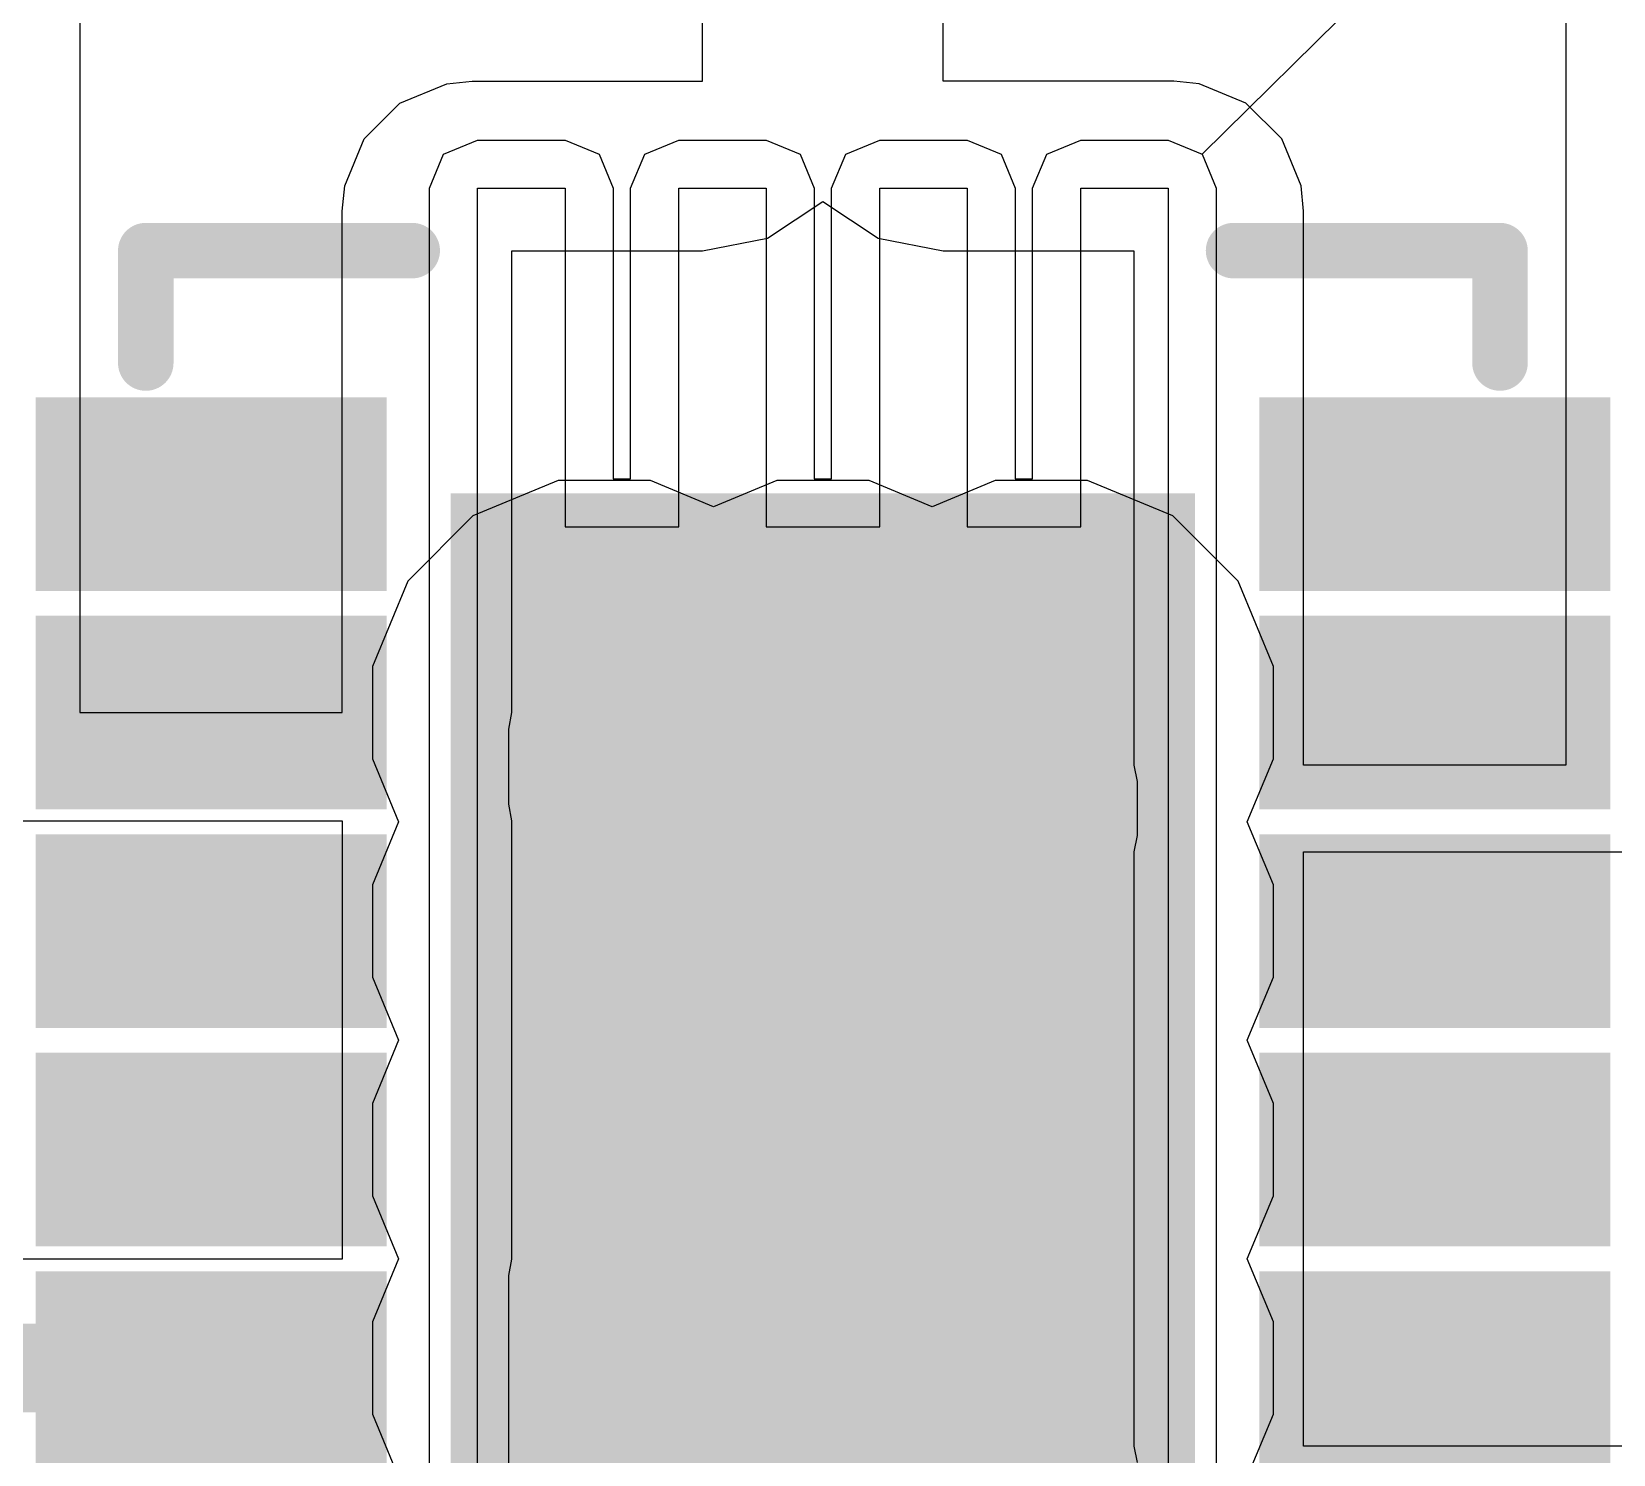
# Model space of a CAD drawing. Header units: inches. Extents: x -18 to 5357, y -8 to 5291.
# Drawn here: x 4.586 to 8.206, y 11.671 to 14.927 of the extents above; entities that cross this region are included whole.
import ezdxf

# ---------------------------------------------------------------- set-up
doc = ezdxf.new("R2010")
doc.units = ezdxf.units.IN
for name, color, linetype in [('Bottom Layer', 5, 'Continuous'), ('Drill Drawing', 1, 'Continuous'), ('Ground', 16, 'Continuous'), ('Multi-Layer', 9, 'Continuous'), ('Pad Holes', 156, 'Continuous'), ('Power', 76, 'Continuous'), ('Top Layer', 1, 'Continuous'), ('Top Overlay', 2, 'Continuous'), ('Top Paste', 8, 'Continuous'), ('Top Solder', 216, 'Continuous')]:
    doc.layers.add(name, color=color, linetype=linetype)

# ---------------------------------------------------------------- blocks, each defined once
blk = doc.blocks.new('14_VSON__4_3__21')
at = {"layer": 'Bottom Layer'}
h = blk.add_hatch(color=5, dxfattribs=at)
edge = h.paths.add_edge_path()
edge.add_arc((-0.5, 0.5), 0.15, 0, 360)
h = blk.add_hatch(color=5, dxfattribs=at)
edge = h.paths.add_edge_path()
edge.add_arc((0, 0.5), 0.15, 0, 360)
h = blk.add_hatch(color=5, dxfattribs=at)
edge = h.paths.add_edge_path()
edge.add_arc((0.5, 0.5), 0.15, 0, 360)
h = blk.add_hatch(color=5, dxfattribs=at)
edge = h.paths.add_edge_path()
edge.add_arc((-0.5, 0), 0.15, 0, 360)
h = blk.add_hatch(color=5, dxfattribs=at)
edge = h.paths.add_edge_path()
edge.add_arc((0, 0), 0.15, 0, 360)
h = blk.add_hatch(color=5, dxfattribs=at)
edge = h.paths.add_edge_path()
edge.add_arc((0.5, 0), 0.15, 0, 360)
h = blk.add_hatch(color=5, dxfattribs=at)
edge = h.paths.add_edge_path()
edge.add_arc((-0.5, -0.5), 0.15, 0, 360)
h = blk.add_hatch(color=5, dxfattribs=at)
edge = h.paths.add_edge_path()
edge.add_arc((0, -0.5), 0.15, 0, 360)
h = blk.add_hatch(color=5, dxfattribs=at)
edge = h.paths.add_edge_path()
edge.add_arc((0.5, -0.5), 0.15, 0, 360)
h = blk.add_hatch(color=5, dxfattribs=at)
edge = h.paths.add_edge_path()
edge.add_arc((-0.5, -1), 0.15, 0, 360)
h = blk.add_hatch(color=5, dxfattribs=at)
edge = h.paths.add_edge_path()
edge.add_arc((0, -1), 0.15, 0, 360)
h = blk.add_hatch(color=5, dxfattribs=at)
edge = h.paths.add_edge_path()
edge.add_arc((0.5, -1), 0.15, 0, 360)
at = {"layer": 'Ground'}
h = blk.add_hatch(color=16, dxfattribs=at)
edge = h.paths.add_edge_path()
edge.add_arc((-0.5, 0.5), 0.15, 0, 360)
h = blk.add_hatch(color=16, dxfattribs=at)
edge = h.paths.add_edge_path()
edge.add_arc((0, 0.5), 0.15, 0, 360)
h = blk.add_hatch(color=16, dxfattribs=at)
edge = h.paths.add_edge_path()
edge.add_arc((0.5, 0.5), 0.15, 0, 360)
h = blk.add_hatch(color=16, dxfattribs=at)
edge = h.paths.add_edge_path()
edge.add_arc((-0.5, 0), 0.15, 0, 360)
h = blk.add_hatch(color=16, dxfattribs=at)
edge = h.paths.add_edge_path()
edge.add_arc((0, 0), 0.15, 0, 360)
h = blk.add_hatch(color=16, dxfattribs=at)
edge = h.paths.add_edge_path()
edge.add_arc((0.5, 0), 0.15, 0, 360)
h = blk.add_hatch(color=16, dxfattribs=at)
edge = h.paths.add_edge_path()
edge.add_arc((-0.5, -0.5), 0.15, 0, 360)
h = blk.add_hatch(color=16, dxfattribs=at)
edge = h.paths.add_edge_path()
edge.add_arc((0, -0.5), 0.15, 0, 360)
h = blk.add_hatch(color=16, dxfattribs=at)
edge = h.paths.add_edge_path()
edge.add_arc((0.5, -0.5), 0.15, 0, 360)
h = blk.add_hatch(color=16, dxfattribs=at)
edge = h.paths.add_edge_path()
edge.add_arc((-0.5, -1), 0.15, 0, 360)
h = blk.add_hatch(color=16, dxfattribs=at)
edge = h.paths.add_edge_path()
edge.add_arc((0, -1), 0.15, 0, 360)
h = blk.add_hatch(color=16, dxfattribs=at)
edge = h.paths.add_edge_path()
edge.add_arc((0.5, -1), 0.15, 0, 360)
at = {"layer": 'Multi-Layer'}
h = blk.add_hatch(color=9, dxfattribs=at)
edge = h.paths.add_edge_path()
edge.add_arc((-0.5, 0.5), 0.15, 0, 360)
h = blk.add_hatch(color=9, dxfattribs=at)
edge = h.paths.add_edge_path()
edge.add_arc((0, 0.5), 0.15, 0, 360)
h = blk.add_hatch(color=9, dxfattribs=at)
edge = h.paths.add_edge_path()
edge.add_arc((0.5, 0.5), 0.15, 0, 360)
h = blk.add_hatch(color=9, dxfattribs=at)
edge = h.paths.add_edge_path()
edge.add_arc((-0.5, 0), 0.15, 0, 360)
h = blk.add_hatch(color=9, dxfattribs=at)
edge = h.paths.add_edge_path()
edge.add_arc((0, 0), 0.15, 0, 360)
h = blk.add_hatch(color=9, dxfattribs=at)
edge = h.paths.add_edge_path()
edge.add_arc((0.5, 0), 0.15, 0, 360)
h = blk.add_hatch(color=9, dxfattribs=at)
edge = h.paths.add_edge_path()
edge.add_arc((-0.5, -0.5), 0.15, 0, 360)
h = blk.add_hatch(color=9, dxfattribs=at)
edge = h.paths.add_edge_path()
edge.add_arc((0, -0.5), 0.15, 0, 360)
h = blk.add_hatch(color=9, dxfattribs=at)
edge = h.paths.add_edge_path()
edge.add_arc((0.5, -0.5), 0.15, 0, 360)
h = blk.add_hatch(color=9, dxfattribs=at)
edge = h.paths.add_edge_path()
edge.add_arc((-0.5, -1), 0.15, 0, 360)
h = blk.add_hatch(color=9, dxfattribs=at)
edge = h.paths.add_edge_path()
edge.add_arc((0, -1), 0.15, 0, 360)
h = blk.add_hatch(color=9, dxfattribs=at)
edge = h.paths.add_edge_path()
edge.add_arc((0.5, -1), 0.15, 0, 360)
at = {"layer": 'Pad Holes'}
h = blk.add_hatch(color=7, dxfattribs=at)
edge = h.paths.add_edge_path()
edge.add_arc((-0.5, 0.5), 0.1, 0, 360)
h = blk.add_hatch(color=7, dxfattribs=at)
edge = h.paths.add_edge_path()
edge.add_arc((0, 0.5), 0.1, 0, 360)
h = blk.add_hatch(color=7, dxfattribs=at)
edge = h.paths.add_edge_path()
edge.add_arc((0.5, 0.5), 0.1, 0, 360)
h = blk.add_hatch(color=7, dxfattribs=at)
edge = h.paths.add_edge_path()
edge.add_arc((-0.5, 0), 0.1, 0, 360)
h = blk.add_hatch(color=7, dxfattribs=at)
edge = h.paths.add_edge_path()
edge.add_arc((0, 0), 0.1, 0, 360)
h = blk.add_hatch(color=7, dxfattribs=at)
edge = h.paths.add_edge_path()
edge.add_arc((0.5, 0), 0.1, 0, 360)
h = blk.add_hatch(color=7, dxfattribs=at)
edge = h.paths.add_edge_path()
edge.add_arc((-0.5, -0.5), 0.1, 0, 360)
h = blk.add_hatch(color=7, dxfattribs=at)
edge = h.paths.add_edge_path()
edge.add_arc((0, -0.5), 0.1, 0, 360)
h = blk.add_hatch(color=7, dxfattribs=at)
edge = h.paths.add_edge_path()
edge.add_arc((0.5, -0.5), 0.1, 0, 360)
h = blk.add_hatch(color=7, dxfattribs=at)
edge = h.paths.add_edge_path()
edge.add_arc((-0.5, -1), 0.1, 0, 360)
h = blk.add_hatch(color=7, dxfattribs=at)
edge = h.paths.add_edge_path()
edge.add_arc((0, -1), 0.1, 0, 360)
h = blk.add_hatch(color=7, dxfattribs=at)
edge = h.paths.add_edge_path()
edge.add_arc((0.5, -1), 0.1, 0, 360)
at = {"layer": 'Power'}
h = blk.add_hatch(color=76, dxfattribs=at)
edge = h.paths.add_edge_path()
edge.add_arc((-0.5, 0.5), 0.15, 0, 360)
h = blk.add_hatch(color=76, dxfattribs=at)
edge = h.paths.add_edge_path()
edge.add_arc((0, 0.5), 0.15, 0, 360)
h = blk.add_hatch(color=76, dxfattribs=at)
edge = h.paths.add_edge_path()
edge.add_arc((0.5, 0.5), 0.15, 0, 360)
h = blk.add_hatch(color=76, dxfattribs=at)
edge = h.paths.add_edge_path()
edge.add_arc((-0.5, 0), 0.15, 0, 360)
h = blk.add_hatch(color=76, dxfattribs=at)
edge = h.paths.add_edge_path()
edge.add_arc((0, 0), 0.15, 0, 360)
h = blk.add_hatch(color=76, dxfattribs=at)
edge = h.paths.add_edge_path()
edge.add_arc((0.5, 0), 0.15, 0, 360)
h = blk.add_hatch(color=76, dxfattribs=at)
edge = h.paths.add_edge_path()
edge.add_arc((-0.5, -0.5), 0.15, 0, 360)
h = blk.add_hatch(color=76, dxfattribs=at)
edge = h.paths.add_edge_path()
edge.add_arc((0, -0.5), 0.15, 0, 360)
h = blk.add_hatch(color=76, dxfattribs=at)
edge = h.paths.add_edge_path()
edge.add_arc((0.5, -0.5), 0.15, 0, 360)
h = blk.add_hatch(color=76, dxfattribs=at)
edge = h.paths.add_edge_path()
edge.add_arc((-0.5, -1), 0.15, 0, 360)
h = blk.add_hatch(color=76, dxfattribs=at)
edge = h.paths.add_edge_path()
edge.add_arc((0, -1), 0.15, 0, 360)
h = blk.add_hatch(color=76, dxfattribs=at)
edge = h.paths.add_edge_path()
edge.add_arc((0.5, -1), 0.15, 0, 360)
at = {"layer": 'Top Layer'}
for points in [[(-0.75, 1.4), (0.75, 1.4), (0.75, -1.4), (-0.75, -1.4)], [(-1.7, 0.62), (-1.1, 0.62), (-1.1, 0.38), (-1.7, 0.38)], [(1.1, 0.62), (1.7, 0.62), (1.7, 0.38), (1.1, 0.38)], [(-1.7, 0.12), (-1.1, 0.12), (-1.1, -0.12), (-1.7, -0.12)], [(1.1, 0.12), (1.7, 0.12), (1.7, -0.12), (1.1, -0.12)], [(-1.7, -0.38), (-1.1, -0.38), (-1.1, -0.62), (-1.7, -0.62)], [(1.1, -0.38), (1.7, -0.38), (1.7, -0.62), (1.1, -0.62)], [(-1.7, -0.88), (-1.1, -0.88), (-1.1, -1.12), (-1.7, -1.12)], [(1.1, -0.88), (1.7, -0.88), (1.7, -1.12), (1.1, -1.12)], [(-1.7, -1.38), (-1.1, -1.38), (-1.1, -1.62), (-1.7, -1.62)], [(1.1, -1.38), (1.7, -1.38), (1.7, -1.62), (1.1, -1.62)]]:
    blk.add_hatch(color=1, dxfattribs=at).paths.add_polyline_path(points)
h = blk.add_hatch(color=1, dxfattribs=at)
edge = h.paths.add_edge_path()
edge.add_arc((-0.5, 0.5), 0.15, 0, 360)
h = blk.add_hatch(color=1, dxfattribs=at)
edge = h.paths.add_edge_path()
edge.add_arc((0, 0.5), 0.15, 0, 360)
h = blk.add_hatch(color=1, dxfattribs=at)
edge = h.paths.add_edge_path()
edge.add_arc((0.5, 0.5), 0.15, 0, 360)
h = blk.add_hatch(color=1, dxfattribs=at)
edge = h.paths.add_edge_path()
edge.add_arc((-0.5, 0), 0.15, 0, 360)
h = blk.add_hatch(color=1, dxfattribs=at)
edge = h.paths.add_edge_path()
edge.add_arc((0, 0), 0.15, 0, 360)
h = blk.add_hatch(color=1, dxfattribs=at)
edge = h.paths.add_edge_path()
edge.add_arc((0.5, 0), 0.15, 0, 360)
h = blk.add_hatch(color=1, dxfattribs=at)
edge = h.paths.add_edge_path()
edge.add_arc((-0.5, -0.5), 0.15, 0, 360)
h = blk.add_hatch(color=1, dxfattribs=at)
edge = h.paths.add_edge_path()
edge.add_arc((0, -0.5), 0.15, 0, 360)
h = blk.add_hatch(color=1, dxfattribs=at)
edge = h.paths.add_edge_path()
edge.add_arc((0.5, -0.5), 0.15, 0, 360)
h = blk.add_hatch(color=1, dxfattribs=at)
edge = h.paths.add_edge_path()
edge.add_arc((-0.5, -1), 0.15, 0, 360)
h = blk.add_hatch(color=1, dxfattribs=at)
edge = h.paths.add_edge_path()
edge.add_arc((0, -1), 0.15, 0, 360)
h = blk.add_hatch(color=1, dxfattribs=at)
edge = h.paths.add_edge_path()
edge.add_arc((0.5, -1), 0.15, 0, 360)
at = {"layer": 'Top Paste'}
for points in [[(-0.75, 1.4), (0.75, 1.4), (0.75, -1.4), (-0.75, -1.4)], [(-1.7, 0.62), (-1.1, 0.62), (-1.1, 0.38), (-1.7, 0.38)], [(1.1, 0.62), (1.7, 0.62), (1.7, 0.38), (1.1, 0.38)], [(-1.7, 0.12), (-1.1, 0.12), (-1.1, -0.12), (-1.7, -0.12)], [(1.1, 0.12), (1.7, 0.12), (1.7, -0.12), (1.1, -0.12)], [(-1.7, -0.38), (-1.1, -0.38), (-1.1, -0.62), (-1.7, -0.62)], [(1.1, -0.38), (1.7, -0.38), (1.7, -0.62), (1.1, -0.62)], [(-1.7, -0.88), (-1.1, -0.88), (-1.1, -1.12), (-1.7, -1.12)], [(1.1, -0.88), (1.7, -0.88), (1.7, -1.12), (1.1, -1.12)], [(-1.7, -1.38), (-1.1, -1.38), (-1.1, -1.62), (-1.7, -1.62)], [(1.1, -1.38), (1.7, -1.38), (1.7, -1.62), (1.1, -1.62)]]:
    blk.add_hatch(color=8, dxfattribs=at).paths.add_polyline_path(points)
at = {"layer": 'Top Solder'}
for points in [[(-0.8516, 1.5016), (0.8516, 1.5016), (0.8516, -1.5016), (-0.8516, -1.5016)], [(-1.8016, 0.7216), (-0.9984, 0.7216), (-0.9984, 0.2784), (-1.8016, 0.2784)], [(0.9984, 0.7216), (1.8016, 0.7216), (1.8016, 0.2784), (0.9984, 0.2784)], [(-1.8016, 0.2216), (-0.9984, 0.2216), (-0.9984, -0.2216), (-1.8016, -0.2216)], [(0.9984, 0.2216), (1.8016, 0.2216), (1.8016, -0.2216), (0.9984, -0.2216)], [(-1.8016, -0.2784), (-0.9984, -0.2784), (-0.9984, -0.7216), (-1.8016, -0.7216)], [(0.9984, -0.2784), (1.8016, -0.2784), (1.8016, -0.7216), (0.9984, -0.7216)], [(-1.8016, -0.7784), (-0.9984, -0.7784), (-0.9984, -1.2216), (-1.8016, -1.2216)], [(0.9984, -0.7784), (1.8016, -0.7784), (1.8016, -1.2216), (0.9984, -1.2216)], [(-1.8016, -1.2784), (-0.9984, -1.2784), (-0.9984, -1.7216), (-1.8016, -1.7216)], [(0.9984, -1.2784), (1.8016, -1.2784), (1.8016, -1.7216), (0.9984, -1.7216)]]:
    blk.add_hatch(color=216, dxfattribs=at).paths.add_polyline_path(points)
at = {"layer": 'Top Layer'}
for p, q in [((-0.79, -2.2), (-0.79, 2.2)), ((0.79, 2.2), (0.79, -2.2)), ((-0.33, -1.425), (-0.59, -1.425)), ((-0.59, -1.425), (-0.59, -2.2)), ((-0.33, -2.2), (-0.33, -1.425)), ((0.13, -1.425), (-0.13, -1.425)), ((-0.13, -1.425), (-0.13, -2.2)), ((0.13, -2.2), (0.13, -1.425)), ((0.59, -1.425), (0.33, -1.425)), ((0.33, -1.425), (0.33, -2.2)), ((0.59, -2.2), (0.59, -1.425)), ((-0.59, -2.2), (-0.79, -2.2)), ((-0.13, -2.2), (-0.33, -2.2)), ((0.33, -2.2), (0.13, -2.2)), ((0.79, -2.2), (0.59, -2.2))]:
    blk.add_line(p, q, dxfattribs=at)
at = {"layer": 'Top Overlay'}
for points in [[(-1.5494, -1.8001, 0.127, 0.127, 0), (-1.5494, -2.0501, 0.127, 0.127, 0)], [(1.5494, -1.8001, 0.127, 0.127, 0), (1.5494, -2.0501, 0.127, 0.127, 0)], [(-0.9398, -2.0574, 0.127, 0.127, 0), (-1.5494, -2.0574, 0.127, 0.127, 0)], [(1.5494, -2.0574, 0.127, 0.127, 0), (0.9398, -2.0574, 0.127, 0.127, 0)]]:
    blk.add_lwpolyline(points, format="xyseb", dxfattribs=at)
for points in [[(-1.5812, -1.8001, 0.0635, 0.0635, 1), (-1.5177, -1.8001, 0.0635, 0.0635, 1)], [(1.5177, -1.8001, 0.0635, 0.0635, 1), (1.5812, -1.8001, 0.0635, 0.0635, 1)], [(-1.5812, -2.0501, 0.0635, 0.0635, 1), (-1.5177, -2.0501, 0.0635, 0.0635, 1)], [(1.5177, -2.0501, 0.0635, 0.0635, 1), (1.5812, -2.0501, 0.0635, 0.0635, 1)], [(-1.5812, -2.0574, 0.0635, 0.0635, 1), (-1.5176, -2.0574, 0.0635, 0.0635, 1)], [(-0.9715, -2.0574, 0.0635, 0.0635, 1), (-0.908, -2.0574, 0.0635, 0.0635, 1)], [(0.908, -2.0574, 0.0635, 0.0635, 1), (0.9715, -2.0574, 0.0635, 0.0635, 1)], [(1.5176, -2.0574, 0.0635, 0.0635, 1), (1.5812, -2.0574, 0.0635, 0.0635, 1)]]:
    blk.add_lwpolyline(points, format="xyseb", close=True, dxfattribs=at)
at = {"layer": 'Top Solder'}
for p, q in [((-0.9, -2.2), (-0.9, 2.2)), ((0.9, 2.2), (0.9, -2.2)), ((-0.44, -1.535), (-0.48, -1.535)), ((-0.48, -1.535), (-0.48, -2.2)), ((-0.44, -2.2), (-0.44, -1.535)), ((0.02, -1.535), (-0.02, -1.535)), ((-0.02, -1.535), (-0.02, -2.2)), ((0.02, -2.2), (0.02, -1.535)), ((0.48, -1.535), (0.44, -1.535)), ((0.44, -1.535), (0.44, -2.2)), ((0.48, -2.2), (0.48, -1.535)), ((-0.8678, -2.2778), (-0.9, -2.2)), ((-0.48, -2.2), (-0.5122, -2.2778)), ((-0.4078, -2.2778), (-0.44, -2.2)), ((-0.02, -2.2), (-0.0522, -2.2778)), ((0.0522, -2.2778), (0.02, -2.2)), ((0.44, -2.2), (0.4078, -2.2778)), ((0.5122, -2.2778), (0.48, -2.2)), ((0.9, -2.2), (0.8678, -2.2778)), ((-0.8678, -2.2778), (-5350.8161, -5279.0699)), ((-0.79, -2.31), (-0.8678, -2.2778)), ((-0.5122, -2.2778), (-0.59, -2.31)), ((-0.33, -2.31), (-0.4078, -2.2778)), ((-0.0522, -2.2778), (-0.13, -2.31)), ((0.13, -2.31), (0.0522, -2.2778)), ((0.4078, -2.2778), (0.33, -2.31)), ((0.59, -2.31), (0.5122, -2.2778)), ((0.8678, -2.2778), (0.79, -2.31)), ((-0.59, -2.31), (-0.79, -2.31)), ((-0.13, -2.31), (-0.33, -2.31)), ((0.33, -2.31), (0.13, -2.31)), ((0.79, -2.31), (0.59, -2.31))]:
    blk.add_line(p, q, dxfattribs=at)

msp = doc.modelspace()

# ---------------------------------------------------------------- linework, layer by layer
at = {"layer": 'Drill Drawing'}
for points in [[(5.6427, 13.6223, 0.0508, 0.0508, 0), (6.1507, 13.6223, 0.0508, 0.0508, 0)], [(5.6427, 13.1143, 0.0508, 0.0508, 0), (5.6427, 13.6223, 0.0508, 0.0508, 0)], [(6.1427, 13.6223, 0.0508, 0.0508, 0), (6.6507, 13.6223, 0.0508, 0.0508, 0)], [(6.1427, 13.1143, 0.0508, 0.0508, 0), (6.1427, 13.6223, 0.0508, 0.0508, 0)], [(6.1507, 13.1143, 0.0508, 0.0508, 0), (6.1507, 13.6223, 0.0508, 0.0508, 0)], [(6.6427, 13.6223, 0.0508, 0.0508, 0), (7.1507, 13.6223, 0.0508, 0.0508, 0)], [(6.6427, 13.1143, 0.0508, 0.0508, 0), (6.6427, 13.6223, 0.0508, 0.0508, 0)], [(6.6507, 13.1143, 0.0508, 0.0508, 0), (6.6507, 13.6223, 0.0508, 0.0508, 0)], [(7.1507, 13.1143, 0.0508, 0.0508, 0), (7.1507, 13.6223, 0.0508, 0.0508, 0)], [(5.7443, 13.5207, 0.0508, 0.0508, 0), (6.0491, 13.5207, 0.0508, 0.0508, 0)], [(5.7443, 13.2159, 0.0508, 0.0508, 0), (5.7443, 13.5207, 0.0508, 0.0508, 0)], [(6.0491, 13.2159, 0.0508, 0.0508, 0), (6.0491, 13.5207, 0.0508, 0.0508, 0)], [(6.2443, 13.5207, 0.0508, 0.0508, 0), (6.5491, 13.5207, 0.0508, 0.0508, 0)], [(6.2443, 13.2159, 0.0508, 0.0508, 0), (6.2443, 13.5207, 0.0508, 0.0508, 0)], [(6.5491, 13.2159, 0.0508, 0.0508, 0), (6.5491, 13.5207, 0.0508, 0.0508, 0)], [(6.7443, 13.5207, 0.0508, 0.0508, 0), (7.0491, 13.5207, 0.0508, 0.0508, 0)], [(6.7443, 13.2159, 0.0508, 0.0508, 0), (6.7443, 13.5207, 0.0508, 0.0508, 0)], [(7.0491, 13.2159, 0.0508, 0.0508, 0), (7.0491, 13.5207, 0.0508, 0.0508, 0)], [(5.7443, 13.2159, 0.0508, 0.0508, 0), (6.0491, 13.2159, 0.0508, 0.0508, 0)], [(6.2443, 13.2159, 0.0508, 0.0508, 0), (6.5491, 13.2159, 0.0508, 0.0508, 0)], [(6.7443, 13.2159, 0.0508, 0.0508, 0), (7.0491, 13.2159, 0.0508, 0.0508, 0)], [(5.6427, 13.1223, 0.0508, 0.0508, 0), (6.1507, 13.1223, 0.0508, 0.0508, 0)], [(5.6427, 12.6143, 0.0508, 0.0508, 0), (5.6427, 13.1223, 0.0508, 0.0508, 0)], [(5.6427, 13.1143, 0.0508, 0.0508, 0), (6.1507, 13.1143, 0.0508, 0.0508, 0)], [(6.1427, 13.1223, 0.0508, 0.0508, 0), (6.6507, 13.1223, 0.0508, 0.0508, 0)], [(6.1427, 12.6143, 0.0508, 0.0508, 0), (6.1427, 13.1223, 0.0508, 0.0508, 0)], [(6.1427, 13.1143, 0.0508, 0.0508, 0), (6.6507, 13.1143, 0.0508, 0.0508, 0)], [(6.1507, 12.6143, 0.0508, 0.0508, 0), (6.1507, 13.1223, 0.0508, 0.0508, 0)], [(6.6427, 13.1223, 0.0508, 0.0508, 0), (7.1507, 13.1223, 0.0508, 0.0508, 0)], [(6.6427, 12.6143, 0.0508, 0.0508, 0), (6.6427, 13.1223, 0.0508, 0.0508, 0)], [(6.6427, 13.1143, 0.0508, 0.0508, 0), (7.1507, 13.1143, 0.0508, 0.0508, 0)], [(6.6507, 12.6143, 0.0508, 0.0508, 0), (6.6507, 13.1223, 0.0508, 0.0508, 0)], [(7.1507, 12.6143, 0.0508, 0.0508, 0), (7.1507, 13.1223, 0.0508, 0.0508, 0)], [(5.7443, 13.0207, 0.0508, 0.0508, 0), (6.0491, 13.0207, 0.0508, 0.0508, 0)], [(5.7443, 12.7159, 0.0508, 0.0508, 0), (5.7443, 13.0207, 0.0508, 0.0508, 0)], [(6.0491, 12.7159, 0.0508, 0.0508, 0), (6.0491, 13.0207, 0.0508, 0.0508, 0)], [(6.2443, 13.0207, 0.0508, 0.0508, 0), (6.5491, 13.0207, 0.0508, 0.0508, 0)], [(6.2443, 12.7159, 0.0508, 0.0508, 0), (6.2443, 13.0207, 0.0508, 0.0508, 0)], [(6.5491, 12.7159, 0.0508, 0.0508, 0), (6.5491, 13.0207, 0.0508, 0.0508, 0)], [(6.7443, 13.0207, 0.0508, 0.0508, 0), (7.0491, 13.0207, 0.0508, 0.0508, 0)], [(6.7443, 12.7159, 0.0508, 0.0508, 0), (6.7443, 13.0207, 0.0508, 0.0508, 0)], [(7.0491, 12.7159, 0.0508, 0.0508, 0), (7.0491, 13.0207, 0.0508, 0.0508, 0)], [(5.7443, 12.7159, 0.0508, 0.0508, 0), (6.0491, 12.7159, 0.0508, 0.0508, 0)], [(6.2443, 12.7159, 0.0508, 0.0508, 0), (6.5491, 12.7159, 0.0508, 0.0508, 0)], [(6.7443, 12.7159, 0.0508, 0.0508, 0), (7.0491, 12.7159, 0.0508, 0.0508, 0)], [(5.6427, 12.6223, 0.0508, 0.0508, 0), (6.1507, 12.6223, 0.0508, 0.0508, 0)], [(5.6427, 12.1143, 0.0508, 0.0508, 0), (5.6427, 12.6223, 0.0508, 0.0508, 0)], [(5.6427, 12.6143, 0.0508, 0.0508, 0), (6.1507, 12.6143, 0.0508, 0.0508, 0)], [(6.1427, 12.6223, 0.0508, 0.0508, 0), (6.6507, 12.6223, 0.0508, 0.0508, 0)], [(6.1427, 12.1143, 0.0508, 0.0508, 0), (6.1427, 12.6223, 0.0508, 0.0508, 0)], [(6.1427, 12.6143, 0.0508, 0.0508, 0), (6.6507, 12.6143, 0.0508, 0.0508, 0)], [(6.1507, 12.1143, 0.0508, 0.0508, 0), (6.1507, 12.6223, 0.0508, 0.0508, 0)], [(6.6427, 12.6223, 0.0508, 0.0508, 0), (7.1507, 12.6223, 0.0508, 0.0508, 0)], [(6.6427, 12.1143, 0.0508, 0.0508, 0), (6.6427, 12.6223, 0.0508, 0.0508, 0)], [(6.6427, 12.6143, 0.0508, 0.0508, 0), (7.1507, 12.6143, 0.0508, 0.0508, 0)], [(6.6507, 12.1143, 0.0508, 0.0508, 0), (6.6507, 12.6223, 0.0508, 0.0508, 0)], [(7.1507, 12.1143, 0.0508, 0.0508, 0), (7.1507, 12.6223, 0.0508, 0.0508, 0)], [(5.7443, 12.5207, 0.0508, 0.0508, 0), (6.0491, 12.5207, 0.0508, 0.0508, 0)], [(5.7443, 12.2159, 0.0508, 0.0508, 0), (5.7443, 12.5207, 0.0508, 0.0508, 0)], [(6.0491, 12.2159, 0.0508, 0.0508, 0), (6.0491, 12.5207, 0.0508, 0.0508, 0)], [(6.2443, 12.5207, 0.0508, 0.0508, 0), (6.5491, 12.5207, 0.0508, 0.0508, 0)], [(6.2443, 12.2159, 0.0508, 0.0508, 0), (6.2443, 12.5207, 0.0508, 0.0508, 0)], [(6.5491, 12.2159, 0.0508, 0.0508, 0), (6.5491, 12.5207, 0.0508, 0.0508, 0)], [(6.7443, 12.5207, 0.0508, 0.0508, 0), (7.0491, 12.5207, 0.0508, 0.0508, 0)], [(6.7443, 12.2159, 0.0508, 0.0508, 0), (6.7443, 12.5207, 0.0508, 0.0508, 0)], [(7.0491, 12.2159, 0.0508, 0.0508, 0), (7.0491, 12.5207, 0.0508, 0.0508, 0)], [(5.7443, 12.2159, 0.0508, 0.0508, 0), (6.0491, 12.2159, 0.0508, 0.0508, 0)], [(6.2443, 12.2159, 0.0508, 0.0508, 0), (6.5491, 12.2159, 0.0508, 0.0508, 0)], [(6.7443, 12.2159, 0.0508, 0.0508, 0), (7.0491, 12.2159, 0.0508, 0.0508, 0)], [(5.6427, 12.1223, 0.0508, 0.0508, 0), (6.1507, 12.1223, 0.0508, 0.0508, 0)], [(5.6427, 11.6143, 0.0508, 0.0508, 0), (5.6427, 12.1223, 0.0508, 0.0508, 0)], [(5.6427, 12.1143, 0.0508, 0.0508, 0), (6.1507, 12.1143, 0.0508, 0.0508, 0)], [(6.1427, 12.1223, 0.0508, 0.0508, 0), (6.6507, 12.1223, 0.0508, 0.0508, 0)], [(6.1427, 11.6143, 0.0508, 0.0508, 0), (6.1427, 12.1223, 0.0508, 0.0508, 0)], [(6.1427, 12.1143, 0.0508, 0.0508, 0), (6.6507, 12.1143, 0.0508, 0.0508, 0)], [(6.1507, 11.6143, 0.0508, 0.0508, 0), (6.1507, 12.1223, 0.0508, 0.0508, 0)], [(6.6427, 12.1223, 0.0508, 0.0508, 0), (7.1507, 12.1223, 0.0508, 0.0508, 0)], [(6.6427, 11.6143, 0.0508, 0.0508, 0), (6.6427, 12.1223, 0.0508, 0.0508, 0)], [(6.6427, 12.1143, 0.0508, 0.0508, 0), (7.1507, 12.1143, 0.0508, 0.0508, 0)], [(6.6507, 11.6143, 0.0508, 0.0508, 0), (6.6507, 12.1223, 0.0508, 0.0508, 0)], [(7.1507, 11.6143, 0.0508, 0.0508, 0), (7.1507, 12.1223, 0.0508, 0.0508, 0)], [(5.7443, 12.0207, 0.0508, 0.0508, 0), (6.0491, 12.0207, 0.0508, 0.0508, 0)], [(5.7443, 11.7159, 0.0508, 0.0508, 0), (5.7443, 12.0207, 0.0508, 0.0508, 0)], [(6.0491, 11.7159, 0.0508, 0.0508, 0), (6.0491, 12.0207, 0.0508, 0.0508, 0)], [(6.2443, 12.0207, 0.0508, 0.0508, 0), (6.5491, 12.0207, 0.0508, 0.0508, 0)], [(6.2443, 11.7159, 0.0508, 0.0508, 0), (6.2443, 12.0207, 0.0508, 0.0508, 0)], [(6.5491, 11.7159, 0.0508, 0.0508, 0), (6.5491, 12.0207, 0.0508, 0.0508, 0)], [(6.7443, 12.0207, 0.0508, 0.0508, 0), (7.0491, 12.0207, 0.0508, 0.0508, 0)], [(6.7443, 11.7159, 0.0508, 0.0508, 0), (6.7443, 12.0207, 0.0508, 0.0508, 0)], [(7.0491, 11.7159, 0.0508, 0.0508, 0), (7.0491, 12.0207, 0.0508, 0.0508, 0)], [(5.7443, 11.7159, 0.0508, 0.0508, 0), (6.0491, 11.7159, 0.0508, 0.0508, 0)], [(6.2443, 11.7159, 0.0508, 0.0508, 0), (6.5491, 11.7159, 0.0508, 0.0508, 0)], [(6.7443, 11.7159, 0.0508, 0.0508, 0), (7.0491, 11.7159, 0.0508, 0.0508, 0)]]:
    msp.add_lwpolyline(points, format="xyseb", dxfattribs=at)
for points in [[(5.63, 13.6223, 0.0254, 0.0254, 1), (5.6554, 13.6223, 0.0254, 0.0254, 1)], [(5.63, 13.6223, 0.0254, 0.0254, 1), (5.6554, 13.6223, 0.0254, 0.0254, 1)], [(6.13, 13.6223, 0.0254, 0.0254, 1), (6.1554, 13.6223, 0.0254, 0.0254, 1)], [(6.13, 13.6223, 0.0254, 0.0254, 1), (6.1554, 13.6223, 0.0254, 0.0254, 1)], [(6.138, 13.6223, 0.0254, 0.0254, 1), (6.1634, 13.6223, 0.0254, 0.0254, 1)], [(6.138, 13.6223, 0.0254, 0.0254, 1), (6.1634, 13.6223, 0.0254, 0.0254, 1)], [(6.63, 13.6223, 0.0254, 0.0254, 1), (6.6554, 13.6223, 0.0254, 0.0254, 1)], [(6.63, 13.6223, 0.0254, 0.0254, 1), (6.6554, 13.6223, 0.0254, 0.0254, 1)], [(6.638, 13.6223, 0.0254, 0.0254, 1), (6.6634, 13.6223, 0.0254, 0.0254, 1)], [(6.638, 13.6223, 0.0254, 0.0254, 1), (6.6634, 13.6223, 0.0254, 0.0254, 1)], [(7.138, 13.6223, 0.0254, 0.0254, 1), (7.1634, 13.6223, 0.0254, 0.0254, 1)], [(7.138, 13.6223, 0.0254, 0.0254, 1), (7.1634, 13.6223, 0.0254, 0.0254, 1)], [(5.7316, 13.5207, 0.0254, 0.0254, 1), (5.757, 13.5207, 0.0254, 0.0254, 1)], [(5.7316, 13.5207, 0.0254, 0.0254, 1), (5.757, 13.5207, 0.0254, 0.0254, 1)], [(6.0364, 13.5207, 0.0254, 0.0254, 1), (6.0618, 13.5207, 0.0254, 0.0254, 1)], [(6.0364, 13.5207, 0.0254, 0.0254, 1), (6.0618, 13.5207, 0.0254, 0.0254, 1)], [(6.2316, 13.5207, 0.0254, 0.0254, 1), (6.257, 13.5207, 0.0254, 0.0254, 1)], [(6.2316, 13.5207, 0.0254, 0.0254, 1), (6.257, 13.5207, 0.0254, 0.0254, 1)], [(6.5364, 13.5207, 0.0254, 0.0254, 1), (6.5618, 13.5207, 0.0254, 0.0254, 1)], [(6.5364, 13.5207, 0.0254, 0.0254, 1), (6.5618, 13.5207, 0.0254, 0.0254, 1)], [(6.7316, 13.5207, 0.0254, 0.0254, 1), (6.757, 13.5207, 0.0254, 0.0254, 1)], [(6.7316, 13.5207, 0.0254, 0.0254, 1), (6.757, 13.5207, 0.0254, 0.0254, 1)], [(7.0364, 13.5207, 0.0254, 0.0254, 1), (7.0618, 13.5207, 0.0254, 0.0254, 1)], [(7.0364, 13.5207, 0.0254, 0.0254, 1), (7.0618, 13.5207, 0.0254, 0.0254, 1)], [(5.7316, 13.2159, 0.0254, 0.0254, 1), (5.757, 13.2159, 0.0254, 0.0254, 1)], [(5.7316, 13.2159, 0.0254, 0.0254, 1), (5.757, 13.2159, 0.0254, 0.0254, 1)], [(6.0364, 13.2159, 0.0254, 0.0254, 1), (6.0618, 13.2159, 0.0254, 0.0254, 1)], [(6.0364, 13.2159, 0.0254, 0.0254, 1), (6.0618, 13.2159, 0.0254, 0.0254, 1)], [(6.2316, 13.2159, 0.0254, 0.0254, 1), (6.257, 13.2159, 0.0254, 0.0254, 1)], [(6.2316, 13.2159, 0.0254, 0.0254, 1), (6.257, 13.2159, 0.0254, 0.0254, 1)], [(6.5364, 13.2159, 0.0254, 0.0254, 1), (6.5618, 13.2159, 0.0254, 0.0254, 1)], [(6.5364, 13.2159, 0.0254, 0.0254, 1), (6.5618, 13.2159, 0.0254, 0.0254, 1)], [(6.7316, 13.2159, 0.0254, 0.0254, 1), (6.757, 13.2159, 0.0254, 0.0254, 1)], [(6.7316, 13.2159, 0.0254, 0.0254, 1), (6.757, 13.2159, 0.0254, 0.0254, 1)], [(7.0364, 13.2159, 0.0254, 0.0254, 1), (7.0618, 13.2159, 0.0254, 0.0254, 1)], [(7.0364, 13.2159, 0.0254, 0.0254, 1), (7.0618, 13.2159, 0.0254, 0.0254, 1)], [(5.63, 13.1223, 0.0254, 0.0254, 1), (5.6554, 13.1223, 0.0254, 0.0254, 1)], [(5.63, 13.1223, 0.0254, 0.0254, 1), (5.6554, 13.1223, 0.0254, 0.0254, 1)], [(5.63, 13.1143, 0.0254, 0.0254, 1), (5.6554, 13.1143, 0.0254, 0.0254, 1)], [(5.63, 13.1143, 0.0254, 0.0254, 1), (5.6554, 13.1143, 0.0254, 0.0254, 1)], [(6.13, 13.1223, 0.0254, 0.0254, 1), (6.1554, 13.1223, 0.0254, 0.0254, 1)], [(6.13, 13.1223, 0.0254, 0.0254, 1), (6.1554, 13.1223, 0.0254, 0.0254, 1)], [(6.13, 13.1143, 0.0254, 0.0254, 1), (6.1554, 13.1143, 0.0254, 0.0254, 1)], [(6.13, 13.1143, 0.0254, 0.0254, 1), (6.1554, 13.1143, 0.0254, 0.0254, 1)], [(6.138, 13.1223, 0.0254, 0.0254, 1), (6.1634, 13.1223, 0.0254, 0.0254, 1)], [(6.138, 13.1223, 0.0254, 0.0254, 1), (6.1634, 13.1223, 0.0254, 0.0254, 1)], [(6.138, 13.1143, 0.0254, 0.0254, 1), (6.1634, 13.1143, 0.0254, 0.0254, 1)], [(6.138, 13.1143, 0.0254, 0.0254, 1), (6.1634, 13.1143, 0.0254, 0.0254, 1)], [(6.63, 13.1223, 0.0254, 0.0254, 1), (6.6554, 13.1223, 0.0254, 0.0254, 1)], [(6.63, 13.1223, 0.0254, 0.0254, 1), (6.6554, 13.1223, 0.0254, 0.0254, 1)], [(6.63, 13.1143, 0.0254, 0.0254, 1), (6.6554, 13.1143, 0.0254, 0.0254, 1)], [(6.63, 13.1143, 0.0254, 0.0254, 1), (6.6554, 13.1143, 0.0254, 0.0254, 1)], [(6.638, 13.1223, 0.0254, 0.0254, 1), (6.6634, 13.1223, 0.0254, 0.0254, 1)], [(6.638, 13.1223, 0.0254, 0.0254, 1), (6.6634, 13.1223, 0.0254, 0.0254, 1)], [(6.638, 13.1143, 0.0254, 0.0254, 1), (6.6634, 13.1143, 0.0254, 0.0254, 1)], [(6.638, 13.1143, 0.0254, 0.0254, 1), (6.6634, 13.1143, 0.0254, 0.0254, 1)], [(7.138, 13.1223, 0.0254, 0.0254, 1), (7.1634, 13.1223, 0.0254, 0.0254, 1)], [(7.138, 13.1223, 0.0254, 0.0254, 1), (7.1634, 13.1223, 0.0254, 0.0254, 1)], [(7.138, 13.1143, 0.0254, 0.0254, 1), (7.1634, 13.1143, 0.0254, 0.0254, 1)], [(7.138, 13.1143, 0.0254, 0.0254, 1), (7.1634, 13.1143, 0.0254, 0.0254, 1)], [(5.7316, 13.0207, 0.0254, 0.0254, 1), (5.757, 13.0207, 0.0254, 0.0254, 1)], [(5.7316, 13.0207, 0.0254, 0.0254, 1), (5.757, 13.0207, 0.0254, 0.0254, 1)], [(6.0364, 13.0207, 0.0254, 0.0254, 1), (6.0618, 13.0207, 0.0254, 0.0254, 1)], [(6.0364, 13.0207, 0.0254, 0.0254, 1), (6.0618, 13.0207, 0.0254, 0.0254, 1)], [(6.2316, 13.0207, 0.0254, 0.0254, 1), (6.257, 13.0207, 0.0254, 0.0254, 1)], [(6.2316, 13.0207, 0.0254, 0.0254, 1), (6.257, 13.0207, 0.0254, 0.0254, 1)], [(6.5364, 13.0207, 0.0254, 0.0254, 1), (6.5618, 13.0207, 0.0254, 0.0254, 1)], [(6.5364, 13.0207, 0.0254, 0.0254, 1), (6.5618, 13.0207, 0.0254, 0.0254, 1)], [(6.7316, 13.0207, 0.0254, 0.0254, 1), (6.757, 13.0207, 0.0254, 0.0254, 1)], [(6.7316, 13.0207, 0.0254, 0.0254, 1), (6.757, 13.0207, 0.0254, 0.0254, 1)], [(7.0364, 13.0207, 0.0254, 0.0254, 1), (7.0618, 13.0207, 0.0254, 0.0254, 1)], [(7.0364, 13.0207, 0.0254, 0.0254, 1), (7.0618, 13.0207, 0.0254, 0.0254, 1)], [(5.7316, 12.7159, 0.0254, 0.0254, 1), (5.757, 12.7159, 0.0254, 0.0254, 1)], [(5.7316, 12.7159, 0.0254, 0.0254, 1), (5.757, 12.7159, 0.0254, 0.0254, 1)], [(6.0364, 12.7159, 0.0254, 0.0254, 1), (6.0618, 12.7159, 0.0254, 0.0254, 1)], [(6.0364, 12.7159, 0.0254, 0.0254, 1), (6.0618, 12.7159, 0.0254, 0.0254, 1)], [(6.2316, 12.7159, 0.0254, 0.0254, 1), (6.257, 12.7159, 0.0254, 0.0254, 1)], [(6.2316, 12.7159, 0.0254, 0.0254, 1), (6.257, 12.7159, 0.0254, 0.0254, 1)], [(6.5364, 12.7159, 0.0254, 0.0254, 1), (6.5618, 12.7159, 0.0254, 0.0254, 1)], [(6.5364, 12.7159, 0.0254, 0.0254, 1), (6.5618, 12.7159, 0.0254, 0.0254, 1)], [(6.7316, 12.7159, 0.0254, 0.0254, 1), (6.757, 12.7159, 0.0254, 0.0254, 1)], [(6.7316, 12.7159, 0.0254, 0.0254, 1), (6.757, 12.7159, 0.0254, 0.0254, 1)], [(7.0364, 12.7159, 0.0254, 0.0254, 1), (7.0618, 12.7159, 0.0254, 0.0254, 1)], [(7.0364, 12.7159, 0.0254, 0.0254, 1), (7.0618, 12.7159, 0.0254, 0.0254, 1)], [(5.63, 12.6223, 0.0254, 0.0254, 1), (5.6554, 12.6223, 0.0254, 0.0254, 1)], [(5.63, 12.6223, 0.0254, 0.0254, 1), (5.6554, 12.6223, 0.0254, 0.0254, 1)], [(5.63, 12.6143, 0.0254, 0.0254, 1), (5.6554, 12.6143, 0.0254, 0.0254, 1)], [(5.63, 12.6143, 0.0254, 0.0254, 1), (5.6554, 12.6143, 0.0254, 0.0254, 1)], [(6.13, 12.6223, 0.0254, 0.0254, 1), (6.1554, 12.6223, 0.0254, 0.0254, 1)], [(6.13, 12.6223, 0.0254, 0.0254, 1), (6.1554, 12.6223, 0.0254, 0.0254, 1)], [(6.13, 12.6143, 0.0254, 0.0254, 1), (6.1554, 12.6143, 0.0254, 0.0254, 1)], [(6.13, 12.6143, 0.0254, 0.0254, 1), (6.1554, 12.6143, 0.0254, 0.0254, 1)], [(6.138, 12.6223, 0.0254, 0.0254, 1), (6.1634, 12.6223, 0.0254, 0.0254, 1)], [(6.138, 12.6223, 0.0254, 0.0254, 1), (6.1634, 12.6223, 0.0254, 0.0254, 1)], [(6.138, 12.6143, 0.0254, 0.0254, 1), (6.1634, 12.6143, 0.0254, 0.0254, 1)], [(6.138, 12.6143, 0.0254, 0.0254, 1), (6.1634, 12.6143, 0.0254, 0.0254, 1)], [(6.63, 12.6223, 0.0254, 0.0254, 1), (6.6554, 12.6223, 0.0254, 0.0254, 1)], [(6.63, 12.6223, 0.0254, 0.0254, 1), (6.6554, 12.6223, 0.0254, 0.0254, 1)], [(6.63, 12.6143, 0.0254, 0.0254, 1), (6.6554, 12.6143, 0.0254, 0.0254, 1)], [(6.63, 12.6143, 0.0254, 0.0254, 1), (6.6554, 12.6143, 0.0254, 0.0254, 1)], [(6.638, 12.6223, 0.0254, 0.0254, 1), (6.6634, 12.6223, 0.0254, 0.0254, 1)], [(6.638, 12.6223, 0.0254, 0.0254, 1), (6.6634, 12.6223, 0.0254, 0.0254, 1)], [(6.638, 12.6143, 0.0254, 0.0254, 1), (6.6634, 12.6143, 0.0254, 0.0254, 1)], [(6.638, 12.6143, 0.0254, 0.0254, 1), (6.6634, 12.6143, 0.0254, 0.0254, 1)], [(7.138, 12.6223, 0.0254, 0.0254, 1), (7.1634, 12.6223, 0.0254, 0.0254, 1)], [(7.138, 12.6223, 0.0254, 0.0254, 1), (7.1634, 12.6223, 0.0254, 0.0254, 1)], [(7.138, 12.6143, 0.0254, 0.0254, 1), (7.1634, 12.6143, 0.0254, 0.0254, 1)], [(7.138, 12.6143, 0.0254, 0.0254, 1), (7.1634, 12.6143, 0.0254, 0.0254, 1)], [(5.7316, 12.5207, 0.0254, 0.0254, 1), (5.757, 12.5207, 0.0254, 0.0254, 1)], [(5.7316, 12.5207, 0.0254, 0.0254, 1), (5.757, 12.5207, 0.0254, 0.0254, 1)], [(6.0364, 12.5207, 0.0254, 0.0254, 1), (6.0618, 12.5207, 0.0254, 0.0254, 1)], [(6.0364, 12.5207, 0.0254, 0.0254, 1), (6.0618, 12.5207, 0.0254, 0.0254, 1)], [(6.2316, 12.5207, 0.0254, 0.0254, 1), (6.257, 12.5207, 0.0254, 0.0254, 1)], [(6.2316, 12.5207, 0.0254, 0.0254, 1), (6.257, 12.5207, 0.0254, 0.0254, 1)], [(6.5364, 12.5207, 0.0254, 0.0254, 1), (6.5618, 12.5207, 0.0254, 0.0254, 1)], [(6.5364, 12.5207, 0.0254, 0.0254, 1), (6.5618, 12.5207, 0.0254, 0.0254, 1)], [(6.7316, 12.5207, 0.0254, 0.0254, 1), (6.757, 12.5207, 0.0254, 0.0254, 1)], [(6.7316, 12.5207, 0.0254, 0.0254, 1), (6.757, 12.5207, 0.0254, 0.0254, 1)], [(7.0364, 12.5207, 0.0254, 0.0254, 1), (7.0618, 12.5207, 0.0254, 0.0254, 1)], [(7.0364, 12.5207, 0.0254, 0.0254, 1), (7.0618, 12.5207, 0.0254, 0.0254, 1)], [(5.7316, 12.2159, 0.0254, 0.0254, 1), (5.757, 12.2159, 0.0254, 0.0254, 1)], [(5.7316, 12.2159, 0.0254, 0.0254, 1), (5.757, 12.2159, 0.0254, 0.0254, 1)], [(6.0364, 12.2159, 0.0254, 0.0254, 1), (6.0618, 12.2159, 0.0254, 0.0254, 1)], [(6.0364, 12.2159, 0.0254, 0.0254, 1), (6.0618, 12.2159, 0.0254, 0.0254, 1)], [(6.2316, 12.2159, 0.0254, 0.0254, 1), (6.257, 12.2159, 0.0254, 0.0254, 1)], [(6.2316, 12.2159, 0.0254, 0.0254, 1), (6.257, 12.2159, 0.0254, 0.0254, 1)], [(6.5364, 12.2159, 0.0254, 0.0254, 1), (6.5618, 12.2159, 0.0254, 0.0254, 1)], [(6.5364, 12.2159, 0.0254, 0.0254, 1), (6.5618, 12.2159, 0.0254, 0.0254, 1)], [(6.7316, 12.2159, 0.0254, 0.0254, 1), (6.757, 12.2159, 0.0254, 0.0254, 1)], [(6.7316, 12.2159, 0.0254, 0.0254, 1), (6.757, 12.2159, 0.0254, 0.0254, 1)], [(7.0364, 12.2159, 0.0254, 0.0254, 1), (7.0618, 12.2159, 0.0254, 0.0254, 1)], [(7.0364, 12.2159, 0.0254, 0.0254, 1), (7.0618, 12.2159, 0.0254, 0.0254, 1)], [(5.63, 12.1223, 0.0254, 0.0254, 1), (5.6554, 12.1223, 0.0254, 0.0254, 1)], [(5.63, 12.1223, 0.0254, 0.0254, 1), (5.6554, 12.1223, 0.0254, 0.0254, 1)], [(5.63, 12.1143, 0.0254, 0.0254, 1), (5.6554, 12.1143, 0.0254, 0.0254, 1)], [(5.63, 12.1143, 0.0254, 0.0254, 1), (5.6554, 12.1143, 0.0254, 0.0254, 1)], [(6.13, 12.1223, 0.0254, 0.0254, 1), (6.1554, 12.1223, 0.0254, 0.0254, 1)], [(6.13, 12.1223, 0.0254, 0.0254, 1), (6.1554, 12.1223, 0.0254, 0.0254, 1)], [(6.13, 12.1143, 0.0254, 0.0254, 1), (6.1554, 12.1143, 0.0254, 0.0254, 1)], [(6.13, 12.1143, 0.0254, 0.0254, 1), (6.1554, 12.1143, 0.0254, 0.0254, 1)], [(6.138, 12.1223, 0.0254, 0.0254, 1), (6.1634, 12.1223, 0.0254, 0.0254, 1)], [(6.138, 12.1223, 0.0254, 0.0254, 1), (6.1634, 12.1223, 0.0254, 0.0254, 1)], [(6.138, 12.1143, 0.0254, 0.0254, 1), (6.1634, 12.1143, 0.0254, 0.0254, 1)], [(6.138, 12.1143, 0.0254, 0.0254, 1), (6.1634, 12.1143, 0.0254, 0.0254, 1)], [(6.63, 12.1223, 0.0254, 0.0254, 1), (6.6554, 12.1223, 0.0254, 0.0254, 1)], [(6.63, 12.1223, 0.0254, 0.0254, 1), (6.6554, 12.1223, 0.0254, 0.0254, 1)], [(6.63, 12.1143, 0.0254, 0.0254, 1), (6.6554, 12.1143, 0.0254, 0.0254, 1)], [(6.63, 12.1143, 0.0254, 0.0254, 1), (6.6554, 12.1143, 0.0254, 0.0254, 1)], [(6.638, 12.1223, 0.0254, 0.0254, 1), (6.6634, 12.1223, 0.0254, 0.0254, 1)], [(6.638, 12.1223, 0.0254, 0.0254, 1), (6.6634, 12.1223, 0.0254, 0.0254, 1)], [(6.638, 12.1143, 0.0254, 0.0254, 1), (6.6634, 12.1143, 0.0254, 0.0254, 1)], [(6.638, 12.1143, 0.0254, 0.0254, 1), (6.6634, 12.1143, 0.0254, 0.0254, 1)], [(7.138, 12.1223, 0.0254, 0.0254, 1), (7.1634, 12.1223, 0.0254, 0.0254, 1)], [(7.138, 12.1223, 0.0254, 0.0254, 1), (7.1634, 12.1223, 0.0254, 0.0254, 1)], [(7.138, 12.1143, 0.0254, 0.0254, 1), (7.1634, 12.1143, 0.0254, 0.0254, 1)], [(7.138, 12.1143, 0.0254, 0.0254, 1), (7.1634, 12.1143, 0.0254, 0.0254, 1)], [(5.7316, 12.0207, 0.0254, 0.0254, 1), (5.757, 12.0207, 0.0254, 0.0254, 1)], [(5.7316, 12.0207, 0.0254, 0.0254, 1), (5.757, 12.0207, 0.0254, 0.0254, 1)], [(6.0364, 12.0207, 0.0254, 0.0254, 1), (6.0618, 12.0207, 0.0254, 0.0254, 1)], [(6.0364, 12.0207, 0.0254, 0.0254, 1), (6.0618, 12.0207, 0.0254, 0.0254, 1)], [(6.2316, 12.0207, 0.0254, 0.0254, 1), (6.257, 12.0207, 0.0254, 0.0254, 1)], [(6.2316, 12.0207, 0.0254, 0.0254, 1), (6.257, 12.0207, 0.0254, 0.0254, 1)], [(6.5364, 12.0207, 0.0254, 0.0254, 1), (6.5618, 12.0207, 0.0254, 0.0254, 1)], [(6.5364, 12.0207, 0.0254, 0.0254, 1), (6.5618, 12.0207, 0.0254, 0.0254, 1)], [(6.7316, 12.0207, 0.0254, 0.0254, 1), (6.757, 12.0207, 0.0254, 0.0254, 1)], [(6.7316, 12.0207, 0.0254, 0.0254, 1), (6.757, 12.0207, 0.0254, 0.0254, 1)], [(7.0364, 12.0207, 0.0254, 0.0254, 1), (7.0618, 12.0207, 0.0254, 0.0254, 1)], [(7.0364, 12.0207, 0.0254, 0.0254, 1), (7.0618, 12.0207, 0.0254, 0.0254, 1)], [(5.7316, 11.7159, 0.0254, 0.0254, 1), (5.757, 11.7159, 0.0254, 0.0254, 1)], [(5.7316, 11.7159, 0.0254, 0.0254, 1), (5.757, 11.7159, 0.0254, 0.0254, 1)], [(6.0364, 11.7159, 0.0254, 0.0254, 1), (6.0618, 11.7159, 0.0254, 0.0254, 1)], [(6.0364, 11.7159, 0.0254, 0.0254, 1), (6.0618, 11.7159, 0.0254, 0.0254, 1)], [(6.2316, 11.7159, 0.0254, 0.0254, 1), (6.257, 11.7159, 0.0254, 0.0254, 1)], [(6.2316, 11.7159, 0.0254, 0.0254, 1), (6.257, 11.7159, 0.0254, 0.0254, 1)], [(6.5364, 11.7159, 0.0254, 0.0254, 1), (6.5618, 11.7159, 0.0254, 0.0254, 1)], [(6.5364, 11.7159, 0.0254, 0.0254, 1), (6.5618, 11.7159, 0.0254, 0.0254, 1)], [(6.7316, 11.7159, 0.0254, 0.0254, 1), (6.757, 11.7159, 0.0254, 0.0254, 1)], [(6.7316, 11.7159, 0.0254, 0.0254, 1), (6.757, 11.7159, 0.0254, 0.0254, 1)], [(7.0364, 11.7159, 0.0254, 0.0254, 1), (7.0618, 11.7159, 0.0254, 0.0254, 1)], [(7.0364, 11.7159, 0.0254, 0.0254, 1), (7.0618, 11.7159, 0.0254, 0.0254, 1)]]:
    msp.add_lwpolyline(points, format="xyseb", close=True, dxfattribs=at)
at = {"layer": 'Power'}
for p, q in [((5.7911, 13.8993), (5.5959, 13.8185)), ((6.0023, 13.8993), (5.7911, 13.8993)), ((6.1467, 13.8395), (6.0023, 13.8993)), ((6.2911, 13.8993), (6.1467, 13.8395)), ((6.5023, 13.8993), (6.2911, 13.8993)), ((6.6467, 13.8395), (6.5023, 13.8993)), ((6.7911, 13.8993), (6.6467, 13.8395)), ((7.0023, 13.8993), (6.7911, 13.8993)), ((7.1975, 13.8185), (7.0023, 13.8993)), ((5.5959, 13.8185), (5.4466, 13.6691)), ((7.3469, 13.6691), (7.1975, 13.8185)), ((5.4466, 13.6691), (5.3657, 13.4739)), ((7.4277, 13.4739), (7.3469, 13.6691)), ((5.3657, 13.4739), (5.3657, 13.2627)), ((7.4277, 13.2627), (7.4277, 13.4739)), ((5.3657, 13.2627), (5.4255, 13.1183)), ((7.3679, 13.1183), (7.4277, 13.2627)), ((5.4255, 13.1183), (5.3657, 12.9739)), ((7.4277, 12.9739), (7.3679, 13.1183)), ((5.3657, 12.9739), (5.3657, 12.7627)), ((7.4277, 12.7627), (7.4277, 12.9739)), ((5.3657, 12.7627), (5.4255, 12.6183)), ((7.3679, 12.6183), (7.4277, 12.7627)), ((5.4255, 12.6183), (5.3657, 12.4739)), ((7.4277, 12.4739), (7.3679, 12.6183)), ((5.3657, 12.4739), (5.3657, 12.2627)), ((7.4277, 12.2627), (7.4277, 12.4739)), ((5.3657, 12.2627), (5.4255, 12.1183)), ((7.3679, 12.1183), (7.4277, 12.2627)), ((5.4255, 12.1183), (5.3657, 11.9739)), ((7.4277, 11.9739), (7.3679, 12.1183)), ((5.3657, 11.9739), (5.3657, 11.7627)), ((7.4277, 11.7627), (7.4277, 11.9739)), ((5.3657, 11.7627), (5.4255, 11.6183)), ((7.3679, 11.6183), (7.4277, 11.7627))]:
    msp.add_line(p, q, dxfattribs=at)
at = {"layer": 'Top Layer'}
for p, q in [((6.1214, 14.8133), (6.1214, 17.3804)), ((6.672, 14.8133), (6.672, 17.3804)), ((4.6967, 17.3521), (4.6967, 13.3683)), ((8.0967, 17.3521), (8.0967, 13.2483)), ((5.4288, 14.7632), (5.536, 14.8076)), ((5.536, 14.8076), (5.594, 14.8133)), ((5.594, 14.8133), (5.594, 14.8133)), ((5.594, 14.8133), (6.1214, 14.8133)), ((7.1994, 14.8133), (6.672, 14.8133)), ((7.2574, 14.8076), (7.1994, 14.8133)), ((7.1994, 14.8133), (7.1994, 14.8133)), ((7.3646, 14.7632), (7.2574, 14.8076)), ((5.3468, 14.6812), (5.4288, 14.7632)), ((7.4466, 14.6812), (7.3646, 14.7632)), ((5.3024, 14.5741), (5.3468, 14.6812)), ((7.491, 14.5741), (7.4466, 14.6812)), ((5.2967, 14.5161), (5.3024, 14.5741)), ((7.4967, 14.5161), (7.491, 14.5741)), ((5.2967, 13.3683), (5.2967, 14.5161)), ((6.2701, 14.4545), (6.3967, 14.5382)), ((6.3967, 14.5382), (6.5234, 14.4545)), ((7.4967, 13.2483), (7.4967, 14.5161)), ((6.1214, 14.4249), (6.2701, 14.4545)), ((6.5234, 14.4545), (6.672, 14.4249)), ((5.6852, 13.3683), (5.6852, 14.4249)), ((5.6852, 14.4249), (6.1214, 14.4249)), ((6.672, 14.4249), (7.1083, 14.4249)), ((7.1083, 14.4249), (7.1083, 13.2483)), ((4.6967, 13.3683), (5.2967, 13.3683)), ((5.6777, 13.3308), (5.6852, 13.3683)), ((5.6777, 13.1585), (5.6777, 13.3308)), ((7.1083, 13.2483), (7.1157, 13.2108)), ((8.0967, 13.2483), (7.4967, 13.2483)), ((7.1157, 13.2108), (7.1157, 13.0874)), ((5.6852, 13.121), (5.6777, 13.1585)), ((-1.7194, 13.121), (5.2967, 13.121)), ((5.2967, 13.121), (5.2967, 12.1173)), ((5.6852, 12.1173), (5.6852, 13.121)), ((7.1157, 13.0874), (7.1083, 13.0499)), ((7.1083, 13.0499), (7.1083, 11.6894)), ((7.4967, 13.0499), (12.9422, 13.0499)), ((7.4967, 11.6894), (7.4967, 13.0499)), ((5.2967, 12.1173), (-1.7194, 12.1173)), ((5.6777, 12.0798), (5.6852, 12.1173)), ((5.6777, 11.3673), (5.6777, 12.0798)), ((7.1083, 11.6894), (7.1157, 11.6518)), ((10.2044, 11.6894), (7.4967, 11.6894))]:
    msp.add_line(p, q, dxfattribs=at)
msp.add_lwpolyline([(4.4183, 11.8683, 0.2032, 0.2032, 0), (4.9967, 11.8683, 0.2032, 0.2032, 0)], format="xyseb", dxfattribs=at)
msp.add_lwpolyline([(4.9459, 11.8683, 0.1016, 0.1016, 1), (5.0475, 11.8683, 0.1016, 0.1016, 1)], format="xyseb", close=True, dxfattribs=at)

# ---------------------------------------------------------------- block references
at = {"rotation": 180}
msp.add_blockref('14_VSON__4_3__21', (6.3967, 12.3683), dxfattribs=at)

doc.saveas('drawing.dxf')
